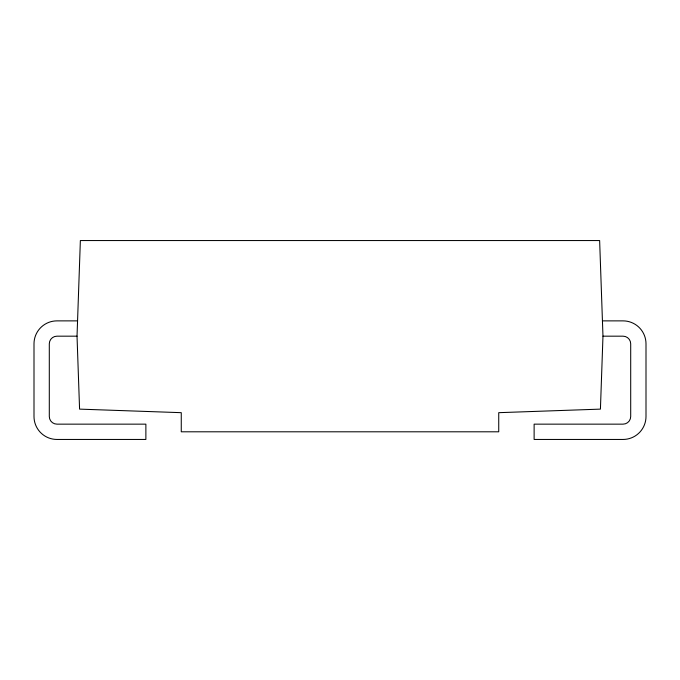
<?xml version="1.0" encoding="UTF-8"?>
<svg xmlns="http://www.w3.org/2000/svg" width="680" height="680" viewBox="0 0 680 680"><rect width="100%" height="100%" fill="white"/><g stroke="black" fill="none" stroke-linecap="round" stroke-linejoin="round"><path stroke-width="1.02" d="M77.027 336.175L80.367 240.55L599.633 240.55L602.973 336.175L600.423 409.122L498.738 412.675L498.738 431.8L181.262 431.8L181.262 412.675L79.577 409.122L77.027 336.175L56.95 336.175A7.65 7.65 0 0 0 49.3 343.825L49.3 416.5A7.65 7.65 0 0 0 56.95 424.15L145.877 424.15L145.877 439.45L56.95 439.45A22.95 22.95 0 0 1 34 416.5L34 343.825A22.95 22.95 0 0 1 56.95 320.875L77.562 320.875M602.438 320.875L623.05 320.875A22.95 22.95 0 0 1 646 343.825L646 416.5A22.95 22.95 0 0 1 623.05 439.45L534.123 439.45L534.123 424.15L623.05 424.15A7.65 7.65 0 0 0 630.7 416.5L630.7 343.825A7.65 7.65 0 0 0 623.05 336.175L602.973 336.175"/></g></svg>
